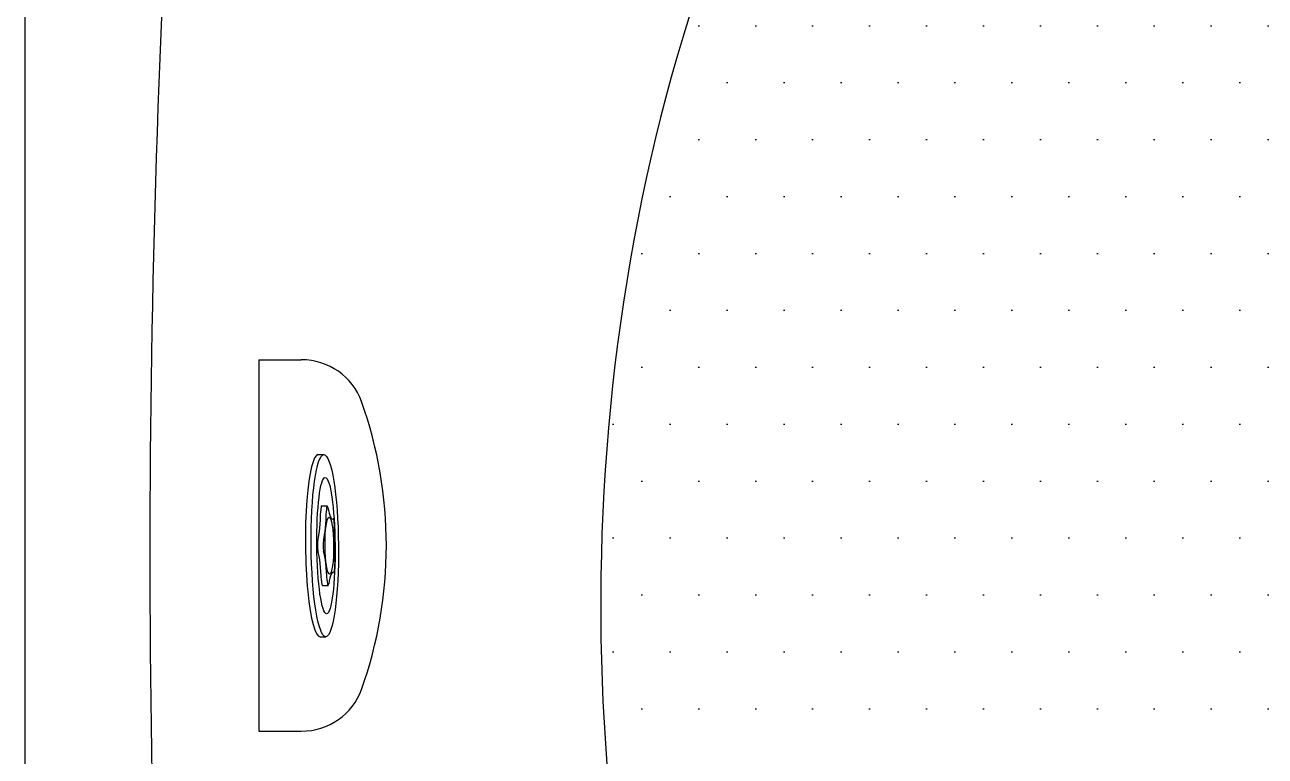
# Model space of a CAD drawing. Header units: millimetres. Extents: x -1267.26 to -1265.43, y 2199.58 to 2200.68.
# Drawn here: x -1267.256 to -1266.711, y 2200.04 to 2200.362 of the extents above; entities that cross this region are included whole.
import ezdxf

# ---------------------------------------------------------------- set-up
doc = ezdxf.new("R2010")
doc.units = ezdxf.units.MM
doc.header["$LTSCALE"] = 10
for name, color, linetype in [('CONTOR05', 7, 'Continuous'), ('jacuzzi', 1, 'Continuous'), ('LCOTA02', 1, 'Continuous')]:
    doc.layers.add(name, color=color, linetype=linetype)

# ---------------------------------------------------------------- blocks, each defined once
blk = doc.blocks.new('A$C1E5B20B9')
at = {"layer": 'LCOTA02'}
for p, q in [((12, 80), (17, 80)), ((14.56, 57.49), (19.56, 57.49)), ((14.56, 22.51), (20.02, 22.51)), ((12, 0), (17, 0))]:
    blk.add_line(p, q, dxfattribs=at)
for centre, major_axis, start_param, end_param in [((12, 40), (0, 40), 0, 3.141593), ((8.17, 58.96), (0, 19), 3.648269, 4.519872), ((14.56, 54.81), (0, 2.68), 6.283185, 7.661464), ((13.17, 58.96), (0, 19), 3.648269, 4.519872), ((19.56, 54.81), (0, 2.68), 5.533225, 7.661464), ((23.99, 70.67), (0, 19), 2.391632, 3.263235), ((24.78, 49.15), (0, 2.68), 4.276588, 6.404827), ((30.68, 40), (0, 19), 1.134995, 2.006598), ((11.33, 40), (0, 2.68), 0.506677, 2.634916), ((16.33, 40), (0, 2.68), 0.506677, 2.634916), ((8.17, 21.04), (0, 19), 4.904906, 5.776509), ((13.17, 21.04), (0, 19), 4.904906, 5.776509), ((23.99, 9.33), (0, 19), 6.161543, 7.033146), ((24.78, 30.85), (0, 2.68), 3.019951, 5.14819), ((14.56, 25.19), (0, 2.68), 1.763314, 3.141593), ((19.56, 25.19), (0, 2.68), 1.763314, 3.891553)]:
    blk.add_ellipse(centre, major_axis=major_axis, ratio=0.3, start_param=start_param, end_param=end_param, dxfattribs=at)
for centre, major_axis, ratio in [((17, 40), (0, 40), 0.3), ((18, 40), (0, 30), 0.266667), ((21, 40), (0, 12.5), 0.3)]:
    blk.add_ellipse(centre, major_axis=major_axis, ratio=ratio, dxfattribs=at)
blk = doc.blocks.new('A$C00053991')
at = {"layer": 'CONTOR05', "xscale": 0.5, "zscale": 0.5}
blk.add_blockref('A$C1E5B20B9', (0, 0), dxfattribs=at)
blk = doc.blocks.new('A$C691B2982')
at = {"layer": 'CONTOR05', "xscale": 0.1, "yscale": 0.1, "zscale": 0.1}
blk.add_blockref('A$C00053991', (0, 0), dxfattribs=at)
blk = doc.blocks.new('A$C159910E5')
at = {"layer": 'CONTOR05', "rotation": 270}
blk.add_blockref('A$C691B2982', (0, 1.45), dxfattribs=at)
blk = doc.blocks.new('A$C3BF32979')
at = {"layer": 'CONTOR05', "rotation": 314.9999999999977}
blk.add_blockref('A$C159910E5', (-0.396, 5.261), dxfattribs=at)
blk = doc.blocks.new('A$C1203195E')
at = {"layer": 'CONTOR05', "rotation": 135.5818886525813}
blk.add_blockref('A$C3BF32979', (4.891, 4.043), dxfattribs=at)

msp = doc.modelspace()

# ---------------------------------------------------------------- hatches: boundary and pattern name
at = {"layer": 'jacuzzi'}
h = msp.add_hatch(dxfattribs=at)
h.set_pattern_fill('DOTS', color=256, scale=0.4, style=0)
h.set_pattern_definition([(0, (-1266.297454, 2200.986075), (0.0125, 0.025), [0, -0.025])])
edge = h.paths.add_edge_path()
edge.add_ellipse((-1266.3408, 2198.45951), major_axis=(2.09376, 0), ratio=0.9706639, start_angle=73.67396, end_angle=106.32604)
edge.add_arc((-1266.91678, 2200.36565), 0.046, 105.8716, 147.7397)
edge.add_ellipse((-1266.67827, 2200.13354), major_axis=(0.0258, 0.53949), ratio=0.599976, start_angle=63.2469, end_angle=126.938)
edge.add_ellipse((-1266.90518, 2199.85102), major_axis=(0.05612, 0), ratio=0.970664, start_angle=212.5592, end_angle=261.8519)
edge.add_ellipse((-1266.3408, 2203.6772), major_axis=(4.03814, 0), ratio=0.9706639, start_angle=261.85194, end_angle=267.52904)
edge.add_ellipse((-1266.3408, 2203.6772), major_axis=(-4.03814, 0), ratio=0.9706639, start_angle=92.47096, end_angle=98.41565)
edge.add_ellipse((-1266.00341, 2200.1426), major_axis=(-0.04787, 0.58516), ratio=0.546875, start_angle=234.75151, end_angle=292.44468)
edge.add_arc((-1265.75635, 2199.84527), 0.046, 278.1721, 335.6094)
edge.add_line((-1266.51526, 2199.76084), (-1266.48821, 2199.7863))
edge.add_line((-1266.16671, 2199.76117), (-1266.19339, 2199.7863))
edge.add_line((-1266.25675, 2199.78207), (-1266.19339, 2199.7863))
edge.add_spline(control_points=[(-1266.30018, 2199.82365), (-1266.30018, 2199.81985), (-1266.29965, 2199.81604), (-1266.29681, 2199.80623), (-1266.29356, 2199.8005), (-1266.2848, 2199.79105), (-1266.27931, 2199.78733), (-1266.26807, 2199.78299), (-1266.26249, 2199.78199), (-1266.25693, 2199.78206)], knot_values=[3.141593, 3.141593, 3.141593, 3.141593, 3.41504, 3.41504, 3.874107, 3.874107, 4.333174, 4.333174, 4.726304, 4.726304, 4.726304, 4.726304], degree=3, periodic=0)
edge.add_arc((-1266.3408, 2199.82778), 0.04062, 0, 180)
edge.add_spline(control_points=[(-1266.42468, 2199.78206), (-1266.42077, 2199.78201), (-1266.41686, 2199.78248), (-1266.40668, 2199.78513), (-1266.40069, 2199.78827), (-1266.39076, 2199.79688), (-1266.38684, 2199.80234), (-1266.38244, 2199.81323), (-1266.38142, 2199.81844), (-1266.38142, 2199.82365)], knot_values=[1.556881, 1.556881, 1.556881, 1.556881, 1.832702, 1.832702, 2.299949, 2.299949, 2.767195, 2.767195, 3.141593, 3.141593, 3.141593, 3.141593], degree=3, periodic=0)
edge.add_line((-1266.42485, 2199.78207), (-1266.48821, 2199.7863))

# ---------------------------------------------------------------- linework, layer by layer
for p, q in [((-1267.1531, 2200.21435), (-1267.1531, 2200.05122)), ((-1267.1531, 2200.21435), (-1267.13442, 2200.21435)), ((-1267.1531, 2200.05122), (-1267.13442, 2200.05122))]:
    msp.add_line(p, q, dxfattribs=at)
at = {"layer": 'jacuzzi', "color": 3}
msp.add_lwpolyline([(-1265.45381, 2200.68278), (-1267.22779, 2200.68278, 0.405521), (-1267.2558, 2200.65559), (-1267.2558, 2199.60997, 0.42296), (-1267.22779, 2199.58278), (-1265.45381, 2199.58278, 0.405521), (-1265.4258, 2199.60997), (-1265.4258, 2200.65559, 0.42296), (-1265.45381, 2200.68278, -0.391534)], format="xyb", dxfattribs=at)
at = {"layer": 'jacuzzi'}
for centre, major_axis, ratio, start_param, end_param in [((-1264.30172, 2200.12966), (0, 3.95241), 0.733522, 1.482831, 1.658762), ((-1266.67827, 2200.13354), (0.0258, 0.53949), 0.599976, 1.103867, 2.215486), ((-1267.13442, 2200.18716), (-0.02801, 0), 0.970664, 3.47189, 4.712389), ((-1267.29782, 2200.13278), (0.20074, 0), 0.970664, -0.330297, 0.330297), ((-1267.13442, 2200.07841), (0.02801, 0), 0.970664, 4.712389, 5.952888)]:
    msp.add_ellipse(centre, major_axis=major_axis, ratio=ratio, start_param=start_param, end_param=end_param, dxfattribs=at)

# ---------------------------------------------------------------- block references
at = {"layer": 'jacuzzi', "xscale": 0.009999999999990905, "yscale": 0.01000000000021828, "zscale": 0.01000000000010459}
msp.add_blockref('A$C1203195E', (-1267.13261, 2200.09269), dxfattribs=at)

doc.saveas('drawing.dxf')
